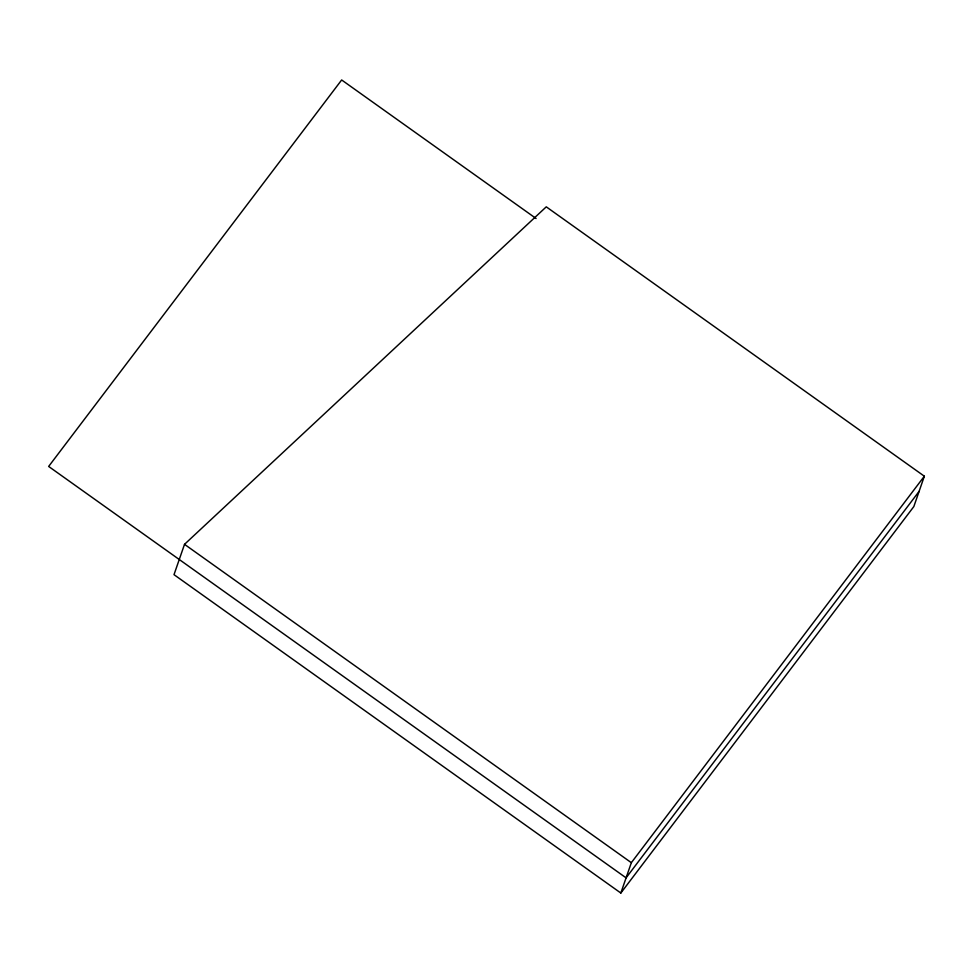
<?xml version="1.0" encoding="UTF-8"?>
<svg xmlns="http://www.w3.org/2000/svg" width="973" height="973" viewBox="0 0 973 973"><rect width="100%" height="100%" fill="white"/><g stroke="black" fill="none" stroke-linecap="round" stroke-linejoin="round"><path stroke-width="1.46" d="M184.517 544.333L174.009 574.666L620.835 893.032L913.842 506.556L924.35 476.211L546.267 206.835L184.517 544.333L631.343 862.686L620.835 893.032M631.343 862.686L924.35 476.211M919.096 491.389L626.089 877.853L48.65 466.444L341.657 79.968L536.087 218.499"/></g></svg>
